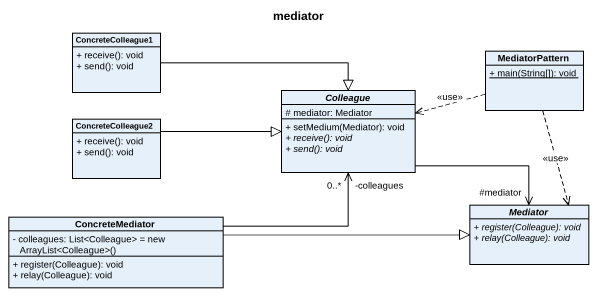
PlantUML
@startuml
title mediator
hide circle
hide empty members
skinparam classAttributeIconSize 0
class ConcreteColleague1 {
  + receive(): void
  + send(): void
}
class MediatorPattern {
  {static} + main(String[]): void
}
abstract class Colleague {
  # mediator: Mediator
  + setMedium(Mediator): void
  {abstract} + receive(): void
  {abstract} + send(): void
}
class ConcreteColleague2 {
  + receive(): void
  + send(): void
}
class ConcreteMediator {
  {field} - colleagues: List<Colleague> = new ArrayList<Colleague>()
  + register(Colleague): void
  + relay(Colleague): void
}
abstract class Mediator {
  {abstract} + register(Colleague): void
  {abstract} + relay(Colleague): void
}
ConcreteColleague1 -right-|> Colleague
MediatorPattern .left.> Colleague : <<use>>
MediatorPattern ..> Mediator : <<use>>
Colleague -right-> "#mediator" Mediator
ConcreteColleague2 -right-|> Colleague
ConcreteMediator -right-> "-colleagues\n0..*" Colleague
ConcreteMediator -right-|> Mediator
@enduml
